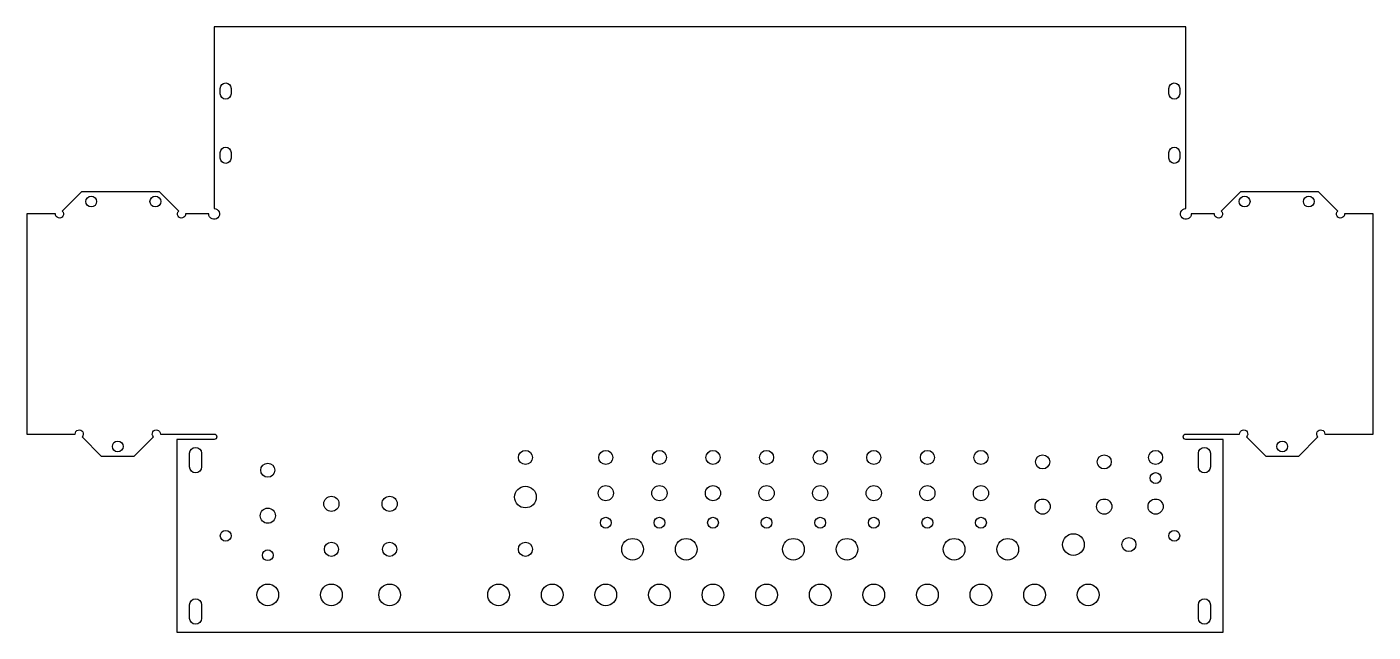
# Model space of a CAD drawing. Header units: inches. Extents: x -12.2 to 12.2, y -5.5 to 5.5.
import ezdxf

# ---------------------------------------------------------------- set-up
doc = ezdxf.new("R2010")
doc.units = ezdxf.units.IN
doc.header["$MEASUREMENT"] = 0

msp = doc.modelspace()

# ---------------------------------------------------------------- linework, layer by layer
for points in [[(8.825, 5.5), (-8.825, 5.5), (-8.825, 2.198, -2.414214), (-8.923, 2.1), (-9.342, 2.1, -1.496606), (-9.468, 2.152), (-9.816, 2.5), (-11.234, 2.5), (-11.582, 2.152, -1.496606), (-11.708, 2.1), (-12.225, 2.1), (-12.225, -1.9), (-11.349, -1.9, -1.496606), (-11.223, -1.952), (-10.875, -2.3), (-10.275, -2.3), (-9.927, -1.952, -1.496606), (-9.801, -1.9), (-8.825, -1.9, -1), (-8.825, -2), (-9.5, -2), (-9.5, -5.5), (9.5, -5.5), (9.5, -2), (8.825, -2, -1), (8.825, -1.9), (9.801, -1.9, -1.496606), (9.927, -1.952), (10.275, -2.3), (10.875, -2.3), (11.223, -1.952, -1.496606), (11.349, -1.9), (12.225, -1.9), (12.225, 2.1), (11.708, 2.1, -1.496606), (11.582, 2.152), (11.234, 2.5), (9.816, 2.5), (9.468, 2.152, -1.496606), (9.342, 2.1), (8.923, 2.1, -2.414214), (8.825, 2.198)], [(-8.517, 4.284, -1), (-8.713, 4.284), (-8.713, 4.383, -1), (-8.517, 4.383)], [(8.517, 4.284), (8.517, 4.383, -1), (8.713, 4.383), (8.713, 4.284, -1)], [(-8.517, 3.117, -1), (-8.713, 3.117), (-8.713, 3.216, -1), (-8.517, 3.216)], [(8.713, 3.117, -1), (8.517, 3.117), (8.517, 3.216, -1), (8.713, 3.216)], [(-9.054, -2.25), (-9.054, -2.498, -1), (-9.27, -2.498), (-9.27, -2.25, -1)], [(9.054, -2.25, -1), (9.27, -2.25), (9.27, -2.498, -1), (9.054, -2.498)], [(-9.054, -5.25, -1), (-9.27, -5.25), (-9.27, -5.002, -1), (-9.054, -5.002)], [(9.27, -5.002), (9.27, -5.25, -1), (9.054, -5.25), (9.054, -5.002, -1)]]:
    msp.add_lwpolyline(points, format="xyb", close=True)
for centre, radius in [((-11.058, 2.326), 0.0984), ((-9.892, 2.326), 0.0984), ((9.892, 2.326), 0.0984), ((11.058, 2.326), 0.0984), ((-10.575, -2.126), 0.0984), ((-3.171, -2.325), 0.128), ((-1.711, -2.325), 0.128), ((-0.737, -2.325), 0.128), ((0.236, -2.325), 0.128), ((1.209, -2.325), 0.128), ((2.183, -2.325), 0.128), ((3.156, -2.325), 0.128), ((4.13, -2.325), 0.128), ((5.103, -2.325), 0.128), ((8.275, -2.325), 0.128), ((10.575, -2.126), 0.0984), ((-7.85, -2.557), 0.128), ((6.223, -2.406), 0.128), ((7.342, -2.406), 0.128), ((8.275, -2.7), 0.0984), ((-3.171, -3.045), 0.197), ((-1.711, -2.975), 0.138), ((-0.737, -2.975), 0.138), ((0.236, -2.975), 0.138), ((1.209, -2.975), 0.138), ((2.183, -2.975), 0.138), ((3.156, -2.975), 0.138), ((4.13, -2.975), 0.138), ((5.103, -2.975), 0.138), ((-6.695, -3.169), 0.138), ((-5.637, -3.169), 0.138), ((6.223, -3.219), 0.138), ((7.342, -3.219), 0.138), ((8.275, -3.219), 0.138), ((-7.85, -3.384), 0.138), ((-1.711, -3.512), 0.0984), ((-0.737, -3.512), 0.0984), ((0.236, -3.512), 0.0984), ((1.209, -3.512), 0.0984), ((2.183, -3.512), 0.0984), ((3.156, -3.512), 0.0984), ((4.13, -3.512), 0.0984), ((5.103, -3.512), 0.0984), ((-8.615, -3.75), 0.0984), ((8.615, -3.75), 0.0984), ((-6.695, -3.995), 0.128), ((-5.637, -3.995), 0.128), ((-3.171, -3.995), 0.128), ((-1.224, -3.995), 0.197), ((-0.251, -3.995), 0.197), ((1.696, -3.995), 0.197), ((2.67, -3.995), 0.197), ((4.616, -3.995), 0.197), ((5.59, -3.995), 0.197), ((6.782, -3.909), 0.197), ((7.79, -3.909), 0.128), ((-7.85, -4.103), 0.0984), ((-7.85, -4.823), 0.197), ((-6.695, -4.823), 0.197), ((-5.637, -4.823), 0.197), ((-3.658, -4.823), 0.197), ((-2.684, -4.823), 0.197), ((-1.711, -4.823), 0.197), ((-0.737, -4.823), 0.197), ((0.236, -4.823), 0.197), ((1.209, -4.823), 0.197), ((2.183, -4.823), 0.197), ((3.156, -4.823), 0.197), ((4.13, -4.823), 0.197), ((5.103, -4.823), 0.197), ((6.077, -4.823), 0.197), ((7.05, -4.823), 0.197)]:
    msp.add_circle(centre, radius)

doc.saveas('drawing.dxf')
